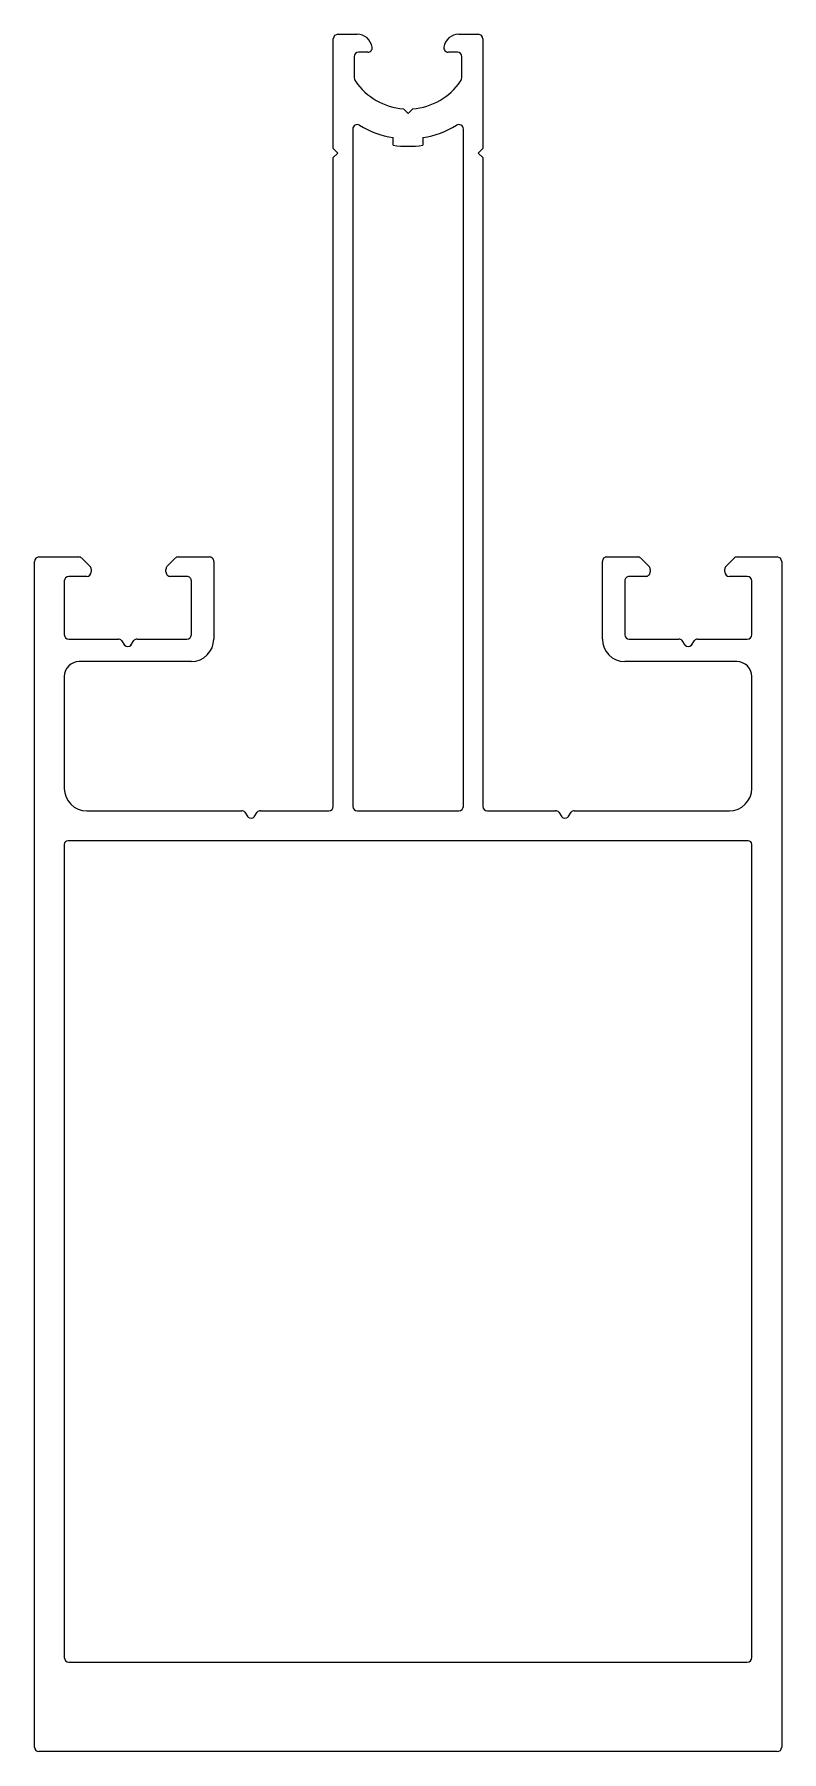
# Model space of a CAD drawing. Extents: x 846 to 896, y 445 to 560.
import ezdxf

# ---------------------------------------------------------------- set-up
doc = ezdxf.new("R2010")
doc.units = 0
doc.layers.get('0').update_dxf_attribs({"linetype": 'CONTINUOUS'})
doc.layers.add('290304SEND', color=182, linetype='CONTINUOUS')

msp = doc.modelspace()

# ---------------------------------------------------------------- linework, layer by layer
at = {"color": 0}
for p, q in [((866.79, 560.25), (868.09, 560.25)), ((874.88, 560.25), (876.19, 560.25)), ((866.49, 552.6), (866.49, 559.95)), ((868.79, 559.05), (868.19, 559.05)), ((874.79, 559.05), (874.19, 559.05)), ((876.49, 559.95), (876.49, 552.6)), ((867.89, 558.75), (867.89, 557.4)), ((875.09, 557.4), (875.09, 558.75)), ((871.18, 555.26), (871.49, 554.95)), ((871.49, 554.95), (871.8, 555.26)), ((866.79, 552.3), (866.49, 552.6)), ((866.49, 552), (866.79, 552.3)), ((866.49, 508.55), (866.49, 552)), ((876.49, 552.6), (876.19, 552.3)), ((876.19, 552.3), (876.49, 552)), ((876.49, 552), (876.49, 508.55)), ((846.49, 445.55), (846.49, 524.95)), ((846.79, 525.25), (849.46, 525.25)), ((849.67, 525.16), (850.2, 524.64)), ((850.29, 524.43), (850.29, 524.25)), ((855.29, 524.25), (855.29, 524.42)), ((855.37, 524.64), (855.9, 525.16)), ((856.11, 525.25), (858.19, 525.25)), ((858.49, 524.95), (858.49, 519.75)), ((884.49, 519.75), (884.49, 524.95)), ((884.79, 525.25), (886.86, 525.25)), ((887.07, 525.16), (887.6, 524.64)), ((887.69, 524.42), (887.69, 524.25)), ((892.69, 524.25), (892.69, 524.43)), ((892.77, 524.64), (893.3, 525.16)), ((893.51, 525.25), (896.19, 525.25)), ((896.49, 524.95), (896.49, 445.55)), ((848.49, 523.65), (848.49, 520.05)), ((849.99, 523.95), (848.79, 523.95)), ((856.69, 523.95), (855.59, 523.95)), ((856.99, 520.05), (856.99, 523.65)), ((885.99, 523.65), (885.99, 520.05)), ((887.39, 523.95), (886.29, 523.95)), ((894.19, 523.95), (892.99, 523.95)), ((894.49, 520.05), (894.49, 523.65)), ((848.79, 519.75), (852.11, 519.75)), ((852.32, 519.66), (852.52, 519.34)), ((852.95, 519.34), (853.15, 519.66)), ((853.36, 519.75), (856.69, 519.75)), ((886.29, 519.75), (889.61, 519.75)), ((889.82, 519.66), (890.02, 519.34)), ((890.45, 519.34), (890.65, 519.66)), ((890.86, 519.75), (894.19, 519.75)), ((856.99, 518.25), (849.49, 518.25)), ((893.49, 518.25), (885.99, 518.25)), ((848.49, 517.25), (848.49, 509.75)), ((894.49, 509.75), (894.49, 517.25)), ((849.99, 508.25), (860.36, 508.25)), ((860.57, 508.16), (860.77, 507.84)), ((861.2, 507.84), (861.4, 508.16)), ((861.61, 508.25), (866.19, 508.25)), ((876.79, 508.25), (881.36, 508.25)), ((881.57, 508.16), (881.77, 507.84)), ((882.2, 507.84), (882.4, 508.16)), ((882.61, 508.25), (892.99, 508.25)), ((848.49, 506), (848.49, 451.55)), ((871.49, 506.25), (848.74, 506.25)), ((894.24, 506.25), (871.49, 506.25)), ((894.49, 451.55), (894.49, 506)), ((848.79, 451.25), (871.49, 451.25)), ((871.49, 451.25), (894.19, 451.25)), ((871.49, 445.25), (846.79, 445.25)), ((896.19, 445.25), (871.49, 445.25))]:
    msp.add_line(p, q, dxfattribs=at)
for centre, radius, start, end in [((866.79, 559.95), 0.3, 90, 180), ((868.09, 559.25), 1, 8.2132, 90), ((874.88, 559.25), 1, 90, 171.7868), ((876.19, 559.95), 0.3, 360, 90), ((868.19, 558.75), 0.3, 90, 180), ((868.79, 559.35), 0.301, 270.2729, 7.9403), ((874.18, 559.35), 0.298, 171.3723, 270.4145), ((874.79, 558.75), 0.3, 0, 90), ((868.39, 557.4), 0.5, 180, 214.0164), ((871.49, 559.49), 4.24, 214.0164, 265.7875), ((871.49, 559.49), 4.24, 274.2125, 325.9836), ((874.59, 557.4), 0.5, 325.9836, 360), ((846.79, 524.95), 0.3, 90, 180), ((849.46, 524.95), 0.3, 45, 90), ((849.99, 524.43), 0.3, 360, 45), ((855.59, 524.42), 0.3, 135, 180), ((856.11, 524.95), 0.3, 90.0596, 135), ((858.19, 524.95), 0.3, 360, 90.0596), ((884.79, 524.95), 0.3, 89.9404, 180), ((886.86, 524.95), 0.3, 45, 89.9404), ((887.39, 524.42), 0.3, 360, 45), ((892.99, 524.43), 0.3, 135, 180), ((893.51, 524.95), 0.3, 90, 135), ((896.19, 524.95), 0.3, 360, 90), ((848.79, 523.65), 0.3, 90, 180), ((849.99, 524.25), 0.3, 270, 360), ((855.59, 524.25), 0.3, 180, 270.0983), ((856.69, 523.65), 0.3, 0, 90.0983), ((886.29, 523.65), 0.3, 89.9017, 180), ((887.39, 524.25), 0.3, 269.9017, 360), ((892.99, 524.25), 0.3, 180, 270), ((894.19, 523.65), 0.3, 360, 90), ((848.79, 520.05), 0.3, 180, 270), ((856.69, 520.05), 0.3, 270, 0), ((886.29, 520.05), 0.3, 180, 270), ((894.19, 520.05), 0.3, 270, 0), ((852.11, 519.45), 0.3, 45, 90), ((852.74, 519.55), 0.3, 225, 315), ((853.36, 519.45), 0.3, 90, 135), ((856.99, 519.75), 1.5, 270, 0), ((885.99, 519.75), 1.5, 180, 270), ((889.61, 519.45), 0.3, 45, 90), ((890.24, 519.55), 0.3, 225, 315), ((890.86, 519.45), 0.3, 90, 135), ((849.49, 517.25), 1, 90, 180), ((893.49, 517.25), 1, 0, 90), ((849.99, 509.75), 1.5, 180, 270), ((892.99, 509.75), 1.5, 270, 0), ((866.19, 508.55), 0.3, 270, 0), ((876.79, 508.55), 0.3, 180, 270), ((860.36, 507.95), 0.3, 45, 90), ((860.99, 508.05), 0.3, 225, 315), ((861.61, 507.95), 0.3, 90, 135), ((881.36, 507.95), 0.3, 45, 90), ((881.99, 508.05), 0.3, 225, 315), ((882.61, 507.95), 0.3, 90, 135), ((848.74, 506), 0.25, 90, 180), ((894.24, 506), 0.25, 0, 90), ((848.79, 451.55), 0.3, 180, 270), ((894.19, 451.55), 0.3, 270, 0), ((846.79, 445.55), 0.3, 180, 270), ((896.19, 445.55), 0.3, 270, 360)]:
    msp.add_arc(centre, radius, start, end, dxfattribs=at)
at = {"layer": '290304SEND', "color": 0}
for p, q in [((867.79, 553.9), (867.79, 508.55)), ((870.49, 552.82), (870.49, 553.33)), ((872.49, 553.33), (872.49, 552.82)), ((875.19, 508.55), (875.19, 553.9)), ((868.09, 508.25), (874.89, 508.25))]:
    msp.add_line(p, q, dxfattribs=at)
for centre, radius, start, end in [((868.09, 553.9), 0.3, 58.676, 180), ((871.49, 559.49), 6.24, 238.676, 260.7782), ((871.49, 559.49), 6.24, 279.2218, 301.324), ((874.89, 553.9), 0.3, 0, 121.324), ((871.49, 559.49), 6.74, 261.4676, 278.5324), ((868.09, 508.55), 0.3, 180, 270), ((874.89, 508.55), 0.3, 270, 0)]:
    msp.add_arc(centre, radius, start, end, dxfattribs=at)

doc.saveas('drawing.dxf')
